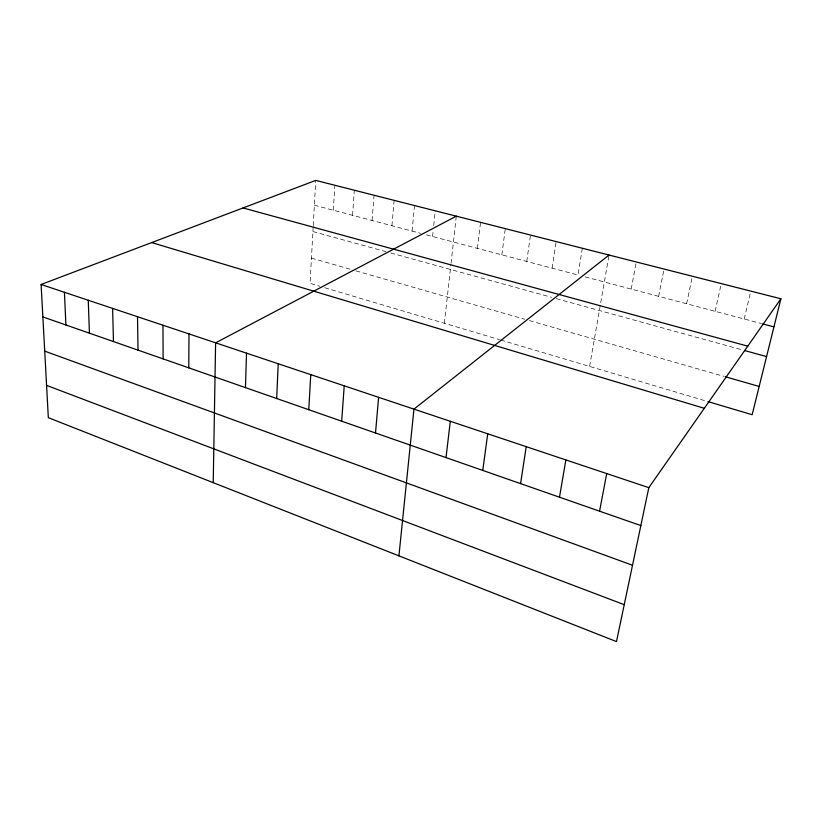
<?xml version="1.0" encoding="UTF-8"?>
<svg xmlns="http://www.w3.org/2000/svg" width="822" height="822" viewBox="0 0 822 822"><rect width="100%" height="100%" fill="white"/><g stroke="black" fill="none" stroke-linecap="round" stroke-linejoin="round"><path stroke-width="0.62" stroke-dasharray="4.11 3.08" d="M313.172 226.78L310.069 283.364L319.84 286.262M313.244 225.588L315.73 180.398M333.311 210.227L334.873 185.269M352.546 215.313L354.313 190.221M372.089 220.491L374.061 195.246M391.94 225.742L394.128 200.352M412.11 231.085L414.514 205.541M432.598 236.51L433.225 230.396M433.728 225.495L435.239 210.812M444.373 323.272L450.918 264.478M451.062 263.235L456.302 216.176M477.407 248.378L480.562 222.351M501.852 254.841L505.294 228.639M526.748 261.437L530.488 235.051M552.117 268.157L556.165 241.586M582.346 248.254L577.979 275L425.364 234.599M589.61 366.427L609.04 255.046M631.224 289.097L636.269 261.971M658.638 296.352L664.032 269.041M686.596 303.76L692.371 276.254M715.119 311.312L721.274 283.611M744.229 319.018L750.784 291.111M314.364 205.212L420.545 233.314M585.172 276.901L761.562 323.601M312.915 231.537L385.939 251.666M390.789 253.012L551.48 297.297M556.34 298.643L743.396 350.203M311.456 258.108L351.169 269.493M355.947 270.859L524.683 319.234M529.389 320.58L724.192 376.425M324.721 287.721L499.427 339.63M500.629 339.979L706.776 401.239"/><path stroke-width="1.23" d="M188.783 367.855L188.988 333.917M213.227 482.668L215.611 342.825L456.302 216.176M245.459 387.624L246.497 353.152M276.695 398.526L278.206 363.745M308.764 409.716L310.767 374.637M341.685 421.203L344.223 385.826M375.51 433.009L378.613 397.314M398.927 555.857L413.959 409.13L609.04 255.046M446.007 457.607L450.312 421.285M482.761 470.431L487.723 433.79M520.573 483.624L526.224 446.665M559.484 497.197L565.875 459.919M599.567 511.181L606.718 473.575M780.9 298.776L648.815 487.652L616.479 641.602L48.334 417.679L41.1 284.484L315.73 180.398L780.9 298.776L752.161 414.72L707.989 401.598M762.795 323.93L773.934 326.879M243.035 207.945L747.773 346.154M744.619 350.542L766.577 356.594M725.425 376.774L759.168 386.453M151.669 242.572L704.31 408.298M41.1 284.484L648.815 487.652M42.867 316.932L640.852 525.587M44.717 351.128L632.519 565.259M46.587 385.374L624.237 604.684M64.424 292.283L65.904 324.967M88.262 300.246L89.423 333.177M112.614 308.394L113.467 341.572M137.51 316.706L138.024 350.141M162.962 325.224L163.126 358.895"/></g></svg>
